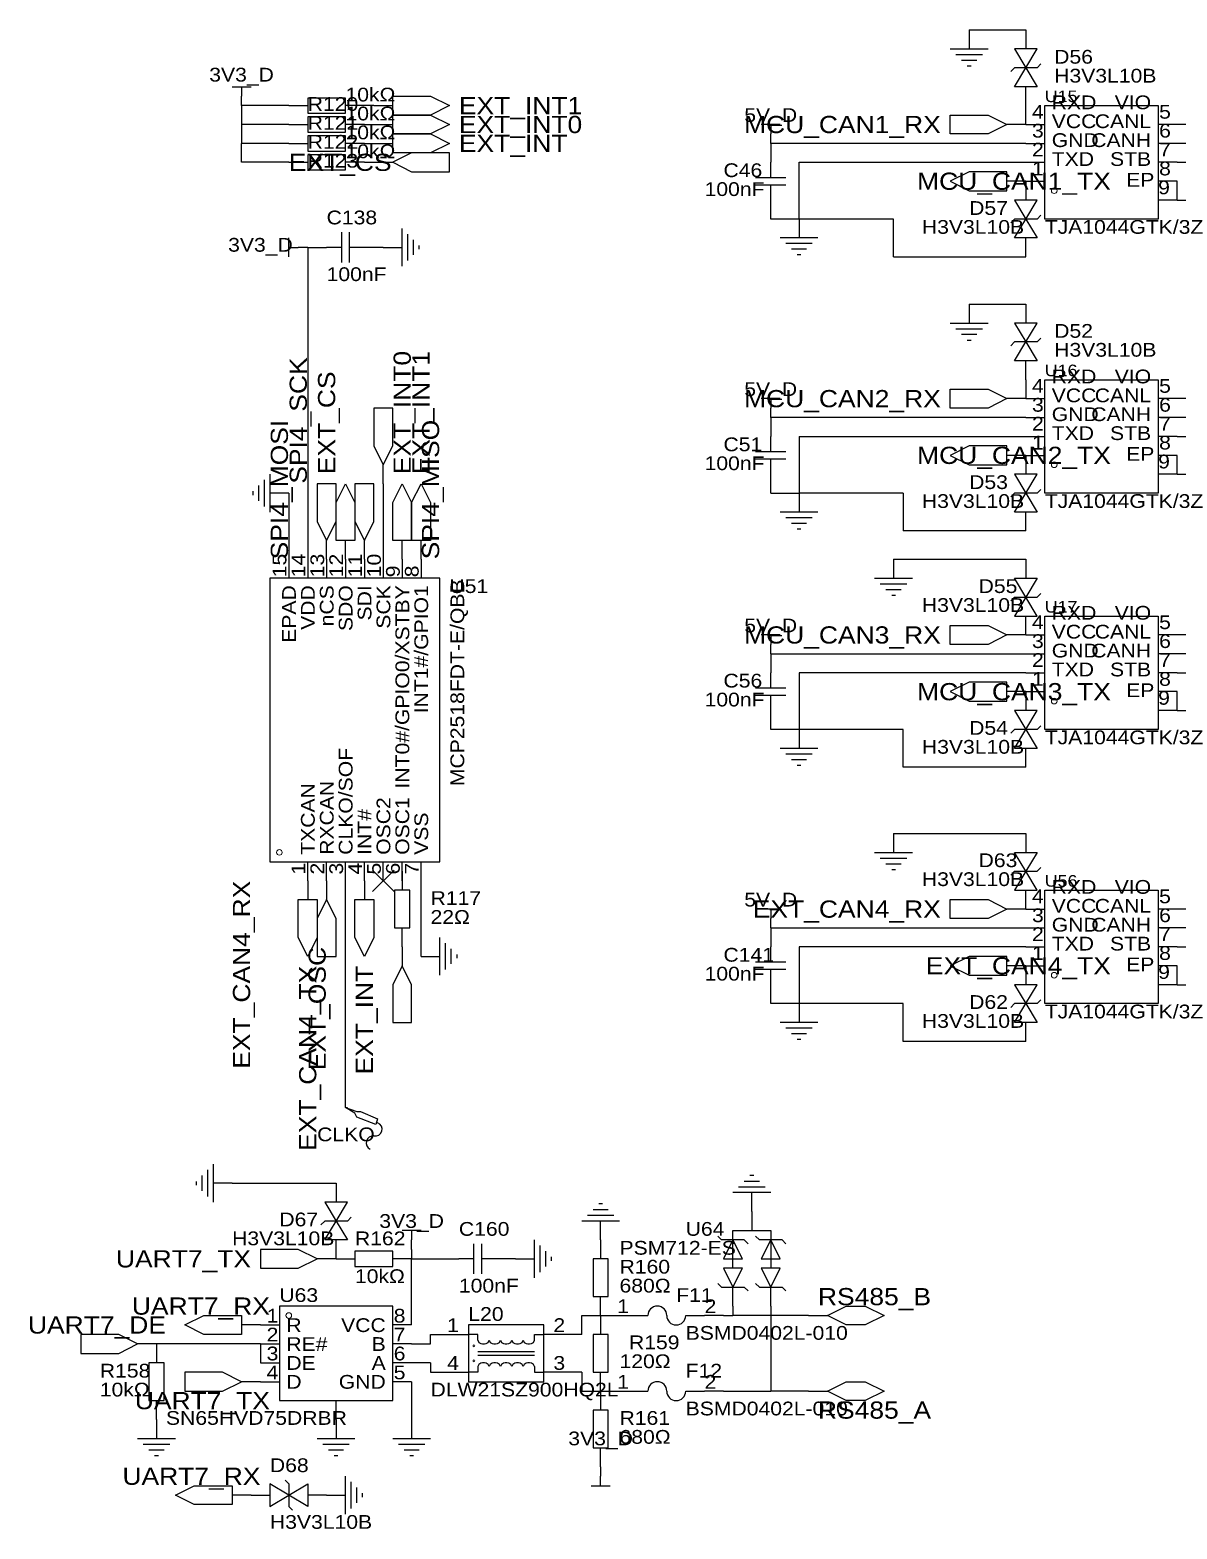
# Model space of a CAD drawing. Header units: millimetres. Extents: x 0 to 295, y 3 to 204.
# Drawn here: x -0.5 to 153.7, y 3.1 to 204.5 of the extents above; entities that cross this region are included whole.
import ezdxf
from ezdxf.enums import TextEntityAlignment as Align

# ---------------------------------------------------------------- set-up
doc = ezdxf.new("R2010")
doc.units = ezdxf.units.MM
doc.header["$MEASUREMENT"] = 0
doc.styles.get("Standard").update_dxf_attribs({"font": 'arial.ttf'})

msp = doc.modelspace()

# ---------------------------------------------------------------- linework, layer by layer
at = {"color": 1, "true_color": 0x880000}
for points in [[(125.73, 204.47), (125.73, 201.93)], [(133.35, 204.47), (133.35, 201.93)], [(27.94, 194.31), (27.94, 195.58)], [(133.35, 194.31), (133.35, 196.85)], [(34.29, 194.31), (36.83, 194.31)], [(44.45, 194.31), (41.91, 194.31)], [(45.72, 194.31), (48.26, 194.31)], [(34.29, 191.77), (36.83, 191.77)], [(44.45, 191.77), (41.91, 191.77)], [(45.72, 191.77), (48.26, 191.77)], [(133.35, 191.77), (130.81, 191.77)], [(133.35, 191.77), (135.89, 191.77)], [(153.67, 191.77), (151.13, 191.77)], [(99.06, 189.23), (99.06, 190.5)], [(34.29, 189.23), (36.83, 189.23)], [(44.45, 189.23), (41.91, 189.23)], [(45.72, 189.23), (48.26, 189.23)], [(99.06, 189.23), (99.06, 186.69)], [(133.35, 189.23), (135.89, 189.23)], [(153.67, 189.23), (151.13, 189.23)], [(34.29, 186.69), (36.83, 186.69)], [(44.45, 186.69), (41.91, 186.69)], [(45.72, 186.69), (48.26, 186.69)], [(133.35, 186.69), (135.89, 186.69)], [(153.67, 186.69), (151.13, 186.69)], [(133.35, 184.15), (130.81, 184.15)], [(133.35, 184.15), (135.89, 184.15)], [(133.35, 184.15), (133.35, 181.61)], [(153.67, 184.15), (151.13, 184.15)], [(99.06, 179.07), (99.06, 181.61)], [(153.67, 181.61), (151.13, 181.61)], [(102.87, 179.07), (102.87, 176.53)], [(36.83, 175.26), (35.56, 175.26)], [(36.83, 175.26), (39.37, 175.26)], [(46.99, 175.26), (44.45, 175.26)], [(46.99, 175.26), (49.53, 175.26)], [(133.35, 173.99), (133.35, 176.53)], [(125.73, 167.64), (125.73, 165.1)], [(133.35, 167.64), (133.35, 165.1)], [(133.35, 157.48), (133.35, 160.02)], [(99.06, 152.4), (99.06, 153.67)], [(133.35, 154.94), (130.81, 154.94)], [(133.35, 154.94), (135.89, 154.94)], [(153.67, 154.94), (151.13, 154.94)], [(99.06, 152.4), (99.06, 149.86)], [(133.35, 152.4), (135.89, 152.4)], [(153.67, 152.4), (151.13, 152.4)], [(133.35, 149.86), (135.89, 149.86)], [(153.67, 149.86), (151.13, 149.86)], [(133.35, 147.32), (130.81, 147.32)], [(133.35, 147.32), (135.89, 147.32)], [(133.35, 147.32), (133.35, 144.78)], [(153.67, 147.32), (151.13, 147.32)], [(46.99, 143.51), (46.99, 146.05)], [(99.06, 142.24), (99.06, 144.78)], [(153.67, 144.78), (151.13, 144.78)], [(34.29, 142.24), (31.75, 142.24)], [(102.87, 142.24), (102.87, 139.7)], [(133.35, 137.16), (133.35, 139.7)], [(39.37, 133.35), (39.37, 135.89)], [(41.91, 133.35), (41.91, 135.89)], [(44.45, 133.35), (44.45, 135.89)], [(49.53, 133.35), (49.53, 135.89)], [(52.07, 133.35), (52.07, 135.89)], [(34.29, 133.35), (34.29, 130.81)], [(36.83, 133.35), (36.83, 130.81)], [(39.37, 133.35), (39.37, 130.81)], [(41.91, 133.35), (41.91, 130.81)], [(44.45, 133.35), (44.45, 130.81)], [(46.99, 133.35), (46.99, 130.81)], [(49.53, 133.35), (49.53, 130.81)], [(52.07, 133.35), (52.07, 130.81)], [(115.57, 133.35), (115.57, 130.81)], [(133.35, 133.35), (133.35, 130.81)], [(133.35, 123.19), (133.35, 125.73)], [(133.35, 123.19), (130.81, 123.19)], [(133.35, 123.19), (135.89, 123.19)], [(153.67, 123.19), (151.13, 123.19)], [(99.06, 120.65), (99.06, 121.92)], [(99.06, 120.65), (99.06, 118.11)], [(133.35, 120.65), (135.89, 120.65)], [(153.67, 120.65), (151.13, 120.65)], [(133.35, 118.11), (135.89, 118.11)], [(153.67, 118.11), (151.13, 118.11)], [(133.35, 115.57), (130.81, 115.57)], [(133.35, 115.57), (135.89, 115.57)], [(133.35, 115.57), (133.35, 113.03)], [(153.67, 115.57), (151.13, 115.57)], [(99.06, 110.49), (99.06, 113.03)], [(153.67, 113.03), (151.13, 113.03)], [(102.87, 110.49), (102.87, 107.95)], [(133.35, 105.41), (133.35, 107.95)], [(115.57, 96.52), (115.57, 93.98)], [(133.35, 96.52), (133.35, 93.98)], [(36.83, 90.17), (36.83, 92.71)], [(39.37, 90.17), (39.37, 92.71)], [(41.91, 90.17), (41.91, 92.71)], [(44.45, 90.17), (44.45, 92.71)], [(46.99, 90.17), (46.99, 92.71)], [(49.53, 90.17), (49.53, 92.71)], [(52.07, 90.17), (52.07, 92.71)], [(49.53, 91.44), (49.53, 88.9)], [(36.83, 90.17), (36.83, 87.63)], [(39.37, 90.17), (39.37, 87.63)], [(44.45, 90.17), (44.45, 87.63)], [(133.35, 86.36), (133.35, 88.9)], [(99.06, 83.82), (99.06, 85.09)], [(133.35, 86.36), (130.81, 86.36)], [(133.35, 86.36), (135.89, 86.36)], [(153.67, 86.36), (151.13, 86.36)], [(49.53, 81.28), (49.53, 83.82)], [(99.06, 83.82), (99.06, 81.28)], [(133.35, 83.82), (135.89, 83.82)], [(153.67, 83.82), (151.13, 83.82)], [(49.53, 81.28), (49.53, 78.74)], [(133.35, 81.28), (135.89, 81.28)], [(153.67, 81.28), (151.13, 81.28)], [(52.07, 80.01), (54.61, 80.01)], [(133.35, 78.74), (130.81, 78.74)], [(133.35, 78.74), (133.35, 76.2)], [(133.35, 78.74), (135.89, 78.74)], [(153.67, 78.74), (151.13, 78.74)], [(99.06, 73.66), (99.06, 76.2)], [(153.67, 76.2), (151.13, 76.2)], [(102.87, 73.66), (102.87, 71.12)], [(133.35, 68.58), (133.35, 71.12)], [(41.91, 59.69), (42.16, 59.69)], [(26.67, 49.53), (24.13, 49.53)], [(40.64, 49.53), (40.64, 46.99)], [(96.52, 45.72), (96.52, 48.26)], [(76.2, 41.91), (76.2, 44.45)], [(96.52, 45.72), (96.52, 43.18)], [(40.64, 39.37), (40.64, 41.91)], [(50.8, 40.64), (50.8, 41.91)], [(76.2, 41.91), (76.2, 39.37)], [(40.64, 39.37), (38.1, 39.37)], [(40.64, 39.37), (43.18, 39.37)], [(50.8, 39.37), (48.26, 39.37)], [(54.61, 39.37), (57.15, 39.37)], [(64.77, 39.37), (62.23, 39.37)], [(64.77, 39.37), (67.31, 39.37)], [(76.2, 31.75), (76.2, 34.29)], [(93.98, 33.02), (93.98, 35.56)], [(99.06, 33.02), (99.06, 35.56)], [(30.48, 30.48), (27.94, 30.48)], [(30.48, 30.48), (33.02, 30.48)], [(50.8, 30.48), (48.26, 30.48)], [(76.2, 31.75), (76.2, 29.21)], [(77.47, 31.75), (80.01, 31.75)], [(92.71, 31.75), (90.17, 31.75)], [(104.14, 31.75), (106.68, 31.75)], [(53.34, 29.21), (58.42, 29.21)], [(73.66, 29.21), (68.58, 29.21)], [(16.51, 27.94), (13.97, 27.94)], [(16.51, 27.94), (16.51, 25.4)], [(30.48, 27.94), (33.02, 27.94)], [(50.8, 27.94), (48.26, 27.94)], [(30.48, 25.4), (33.02, 25.4)], [(50.8, 25.4), (48.26, 25.4)], [(30.48, 22.86), (27.94, 22.86)], [(30.48, 22.86), (33.02, 22.86)], [(50.8, 22.86), (48.26, 22.86)], [(53.34, 24.13), (58.42, 24.13)], [(73.66, 24.13), (68.58, 24.13)], [(76.2, 21.59), (76.2, 24.13)], [(16.51, 17.78), (16.51, 20.32)], [(40.64, 17.78), (40.64, 20.32)], [(76.2, 21.59), (76.2, 19.05)], [(77.47, 21.59), (80.01, 21.59)], [(92.71, 21.59), (90.17, 21.59)], [(104.14, 21.59), (106.68, 21.59)], [(16.51, 17.78), (16.51, 15.24)], [(40.64, 17.78), (40.64, 15.24)], [(50.8, 17.78), (50.8, 15.24)], [(76.2, 11.43), (76.2, 13.97)], [(76.2, 11.43), (76.2, 10.16)], [(29.21, 7.62), (26.67, 7.62)], [(29.21, 7.62), (31.75, 7.62)], [(39.37, 7.62), (36.83, 7.62)], [(39.37, 7.62), (41.91, 7.62)]]:
    msp.add_lwpolyline(points, dxfattribs=at)
at = {"color": 1, "true_color": 0x008800}
for points in [[(125.73, 204.47), (133.35, 204.47)], [(34.29, 194.31), (27.94, 194.31)], [(27.94, 194.31), (27.94, 191.77)], [(45.72, 194.31), (44.45, 194.31)], [(133.35, 191.77), (133.35, 194.31)], [(34.29, 191.77), (27.94, 191.77)], [(27.94, 191.77), (27.94, 189.23)], [(44.45, 191.77), (45.72, 191.77)], [(284.48, 191.77), (153.67, 191.77)], [(34.29, 189.23), (27.94, 189.23)], [(27.94, 186.69), (27.94, 189.23)], [(44.45, 189.23), (45.72, 189.23)], [(133.35, 189.23), (99.06, 189.23)], [(168.91, 189.23), (153.67, 189.23)], [(34.29, 186.69), (27.94, 186.69)], [(44.45, 186.69), (45.72, 186.69)], [(102.87, 179.07), (102.87, 186.69)], [(102.87, 186.69), (133.35, 186.69)], [(153.67, 186.69), (165.1, 186.69)], [(153.67, 181.61), (153.67, 184.15)], [(153.67, 181.61), (160.02, 181.61)], [(102.87, 179.07), (99.06, 179.07)], [(115.57, 179.07), (102.87, 179.07)], [(115.57, 173.99), (115.57, 179.07)], [(36.83, 175.26), (36.83, 133.35)], [(115.57, 173.99), (133.35, 173.99)], [(125.73, 167.64), (133.35, 167.64)], [(133.35, 157.48), (133.35, 154.94)], [(284.48, 154.94), (153.67, 154.94)], [(133.35, 152.4), (99.06, 152.4)], [(167.64, 152.4), (153.67, 152.4)], [(102.87, 149.86), (102.87, 142.24)], [(102.87, 149.86), (133.35, 149.86)], [(153.67, 149.86), (165.1, 149.86)], [(153.67, 144.78), (153.67, 147.32)], [(46.99, 143.51), (46.99, 133.35)], [(153.67, 144.78), (160.02, 144.78)], [(34.29, 142.24), (34.29, 133.35)], [(99.06, 142.24), (102.87, 142.24)], [(116.84, 142.24), (102.87, 142.24)], [(116.84, 142.24), (116.84, 137.16)], [(133.35, 137.16), (116.84, 137.16)], [(115.57, 133.35), (133.35, 133.35)], [(284.48, 123.19), (153.67, 123.19)], [(99.06, 120.65), (133.35, 120.65)], [(167.64, 120.65), (153.67, 120.65)], [(102.87, 118.11), (102.87, 110.49)], [(133.35, 118.11), (102.87, 118.11)], [(153.67, 118.11), (165.1, 118.11)], [(153.67, 113.03), (153.67, 115.57)], [(153.67, 113.03), (160.02, 113.03)], [(102.87, 110.49), (99.06, 110.49)], [(116.84, 110.49), (102.87, 110.49)], [(116.84, 105.41), (116.84, 110.49)], [(133.35, 105.41), (116.84, 105.41)], [(115.57, 96.52), (133.35, 96.52)], [(49.53, 91.44), (49.53, 90.17)], [(41.91, 59.69), (41.91, 90.17)], [(52.07, 80.01), (52.07, 90.17)], [(284.48, 86.36), (153.67, 86.36)], [(99.06, 83.82), (133.35, 83.82)], [(167.64, 83.82), (153.67, 83.82)], [(102.87, 81.28), (102.87, 73.66)], [(133.35, 81.28), (102.87, 81.28)], [(153.67, 81.28), (165.1, 81.28)], [(153.67, 76.2), (153.67, 78.74)], [(153.67, 76.2), (160.02, 76.2)], [(102.87, 73.66), (99.06, 73.66)], [(116.84, 73.66), (102.87, 73.66)], [(116.84, 68.58), (116.84, 73.66)], [(133.35, 68.58), (116.84, 68.58)], [(26.67, 49.53), (40.64, 49.53)], [(50.8, 40.64), (50.8, 39.37)], [(50.8, 39.37), (54.61, 39.37)], [(50.8, 30.48), (50.8, 39.37)], [(93.98, 33.02), (93.98, 31.75)], [(99.06, 33.02), (99.06, 21.59)], [(73.66, 31.75), (76.2, 31.75)], [(73.66, 29.21), (73.66, 31.75)], [(76.2, 31.75), (77.47, 31.75)], [(92.71, 31.75), (93.98, 31.75)], [(104.14, 31.75), (93.98, 31.75)], [(53.34, 27.94), (53.34, 29.21)], [(30.48, 27.94), (16.51, 27.94)], [(30.48, 27.94), (30.48, 25.4)], [(50.8, 27.94), (53.34, 27.94)], [(53.34, 25.4), (50.8, 25.4)], [(53.34, 25.4), (53.34, 24.13)], [(50.8, 22.86), (50.8, 17.78)], [(73.66, 24.13), (73.66, 21.59)], [(73.66, 21.59), (76.2, 21.59)], [(76.2, 21.59), (77.47, 21.59)], [(92.71, 21.59), (99.06, 21.59)], [(104.14, 21.59), (99.06, 21.59)]]:
    msp.add_lwpolyline(points, dxfattribs=at)
at = {"color": 1, "true_color": 0xa00000}
for points in [[(123.19, 201.93), (128.27, 201.93)], [(123.95, 201.17), (127.51, 201.17)], [(124.71, 200.41), (126.75, 200.41)], [(125.48, 199.64), (125.98, 199.64)], [(134.87, 199.39), (131.83, 199.39)], [(26.67, 196.85), (29.21, 196.85)], [(27.94, 196.85), (27.94, 195.58)], [(100.33, 191.77), (97.79, 191.77)], [(99.06, 191.77), (99.06, 190.5)], [(99.06, 184.66), (99.06, 186.69)], [(97.03, 184.66), (101.09, 184.66)], [(101.09, 183.64), (97.03, 183.64)], [(99.06, 181.61), (99.06, 183.64)], [(41.4, 173.23), (41.4, 177.29)], [(42.42, 177.29), (42.42, 173.23)], [(49.53, 172.72), (49.53, 177.8)], [(134.87, 179.07), (131.83, 179.07)], [(34.29, 173.99), (34.29, 176.53)], [(34.29, 175.26), (35.56, 175.26)], [(41.4, 175.26), (39.37, 175.26)], [(44.45, 175.26), (42.42, 175.26)], [(50.29, 173.48), (50.29, 177.04)], [(51.05, 174.24), (51.05, 176.28)], [(51.82, 175.01), (51.82, 175.51)], [(105.41, 176.53), (100.33, 176.53)], [(104.65, 175.77), (101.09, 175.77)], [(103.89, 175.01), (101.85, 175.01)], [(103.12, 174.24), (102.62, 174.24)], [(123.19, 165.1), (128.27, 165.1)], [(123.95, 164.34), (127.51, 164.34)], [(124.71, 163.58), (126.75, 163.58)], [(125.48, 162.81), (125.98, 162.81)], [(134.87, 162.56), (131.83, 162.56)], [(100.33, 154.94), (97.79, 154.94)], [(99.06, 154.94), (99.06, 153.67)], [(99.06, 147.83), (99.06, 149.86)], [(97.03, 147.83), (101.09, 147.83)], [(101.09, 146.81), (97.03, 146.81)], [(99.06, 144.78), (99.06, 146.81)], [(30.23, 143.26), (30.23, 141.22)], [(30.99, 144.02), (30.99, 140.46)], [(31.75, 144.78), (31.75, 139.7)], [(29.46, 142.49), (29.46, 141.99)], [(134.87, 142.24), (131.83, 142.24)], [(105.41, 139.7), (100.33, 139.7)], [(104.65, 138.94), (101.09, 138.94)], [(103.89, 138.18), (101.85, 138.18)], [(103.12, 137.41), (102.62, 137.41)], [(113.03, 130.81), (118.11, 130.81)], [(113.79, 130.05), (117.35, 130.05)], [(114.55, 129.29), (116.59, 129.29)], [(115.32, 128.52), (115.82, 128.52)], [(131.83, 128.27), (134.87, 128.27)], [(100.33, 123.19), (97.79, 123.19)], [(99.06, 123.19), (99.06, 121.92)], [(99.06, 116.08), (99.06, 118.11)], [(97.03, 116.08), (101.09, 116.08)], [(101.09, 115.06), (97.03, 115.06)], [(99.06, 113.03), (99.06, 115.06)], [(134.87, 110.49), (131.83, 110.49)], [(105.41, 107.95), (100.33, 107.95)], [(104.65, 107.19), (101.09, 107.19)], [(103.89, 106.43), (101.85, 106.43)], [(103.12, 105.66), (102.62, 105.66)], [(113.03, 93.98), (118.11, 93.98)], [(113.79, 93.22), (117.35, 93.22)], [(114.55, 92.46), (116.59, 92.46)], [(115.32, 91.69), (115.82, 91.69)], [(131.83, 91.44), (134.87, 91.44)], [(100.33, 86.36), (97.79, 86.36)], [(99.06, 86.36), (99.06, 85.09)], [(54.61, 77.47), (54.61, 82.55)], [(55.37, 78.23), (55.37, 81.79)], [(56.13, 78.99), (56.13, 81.03)], [(99.06, 79.25), (99.06, 81.28)], [(56.9, 79.76), (56.9, 80.26)], [(97.03, 79.25), (101.09, 79.25)], [(101.09, 78.23), (97.03, 78.23)], [(99.06, 76.2), (99.06, 78.23)], [(134.87, 73.66), (131.83, 73.66)], [(105.41, 71.12), (100.33, 71.12)], [(104.65, 70.36), (101.09, 70.36)], [(103.89, 69.6), (101.85, 69.6)], [(103.12, 68.83), (102.62, 68.83)], [(22.61, 50.55), (22.61, 48.51)], [(23.37, 51.31), (23.37, 47.75)], [(24.13, 52.07), (24.13, 46.99)], [(96.77, 50.55), (96.27, 50.55)], [(21.84, 49.78), (21.84, 49.28)], [(98.3, 49.02), (94.74, 49.02)], [(97.54, 49.78), (95.5, 49.78)], [(76.45, 46.74), (75.95, 46.74)], [(99.06, 48.26), (93.98, 48.26)], [(42.16, 44.45), (39.12, 44.45)], [(78.74, 44.45), (73.66, 44.45)], [(77.98, 45.21), (74.42, 45.21)], [(77.22, 45.97), (75.18, 45.97)], [(52.07, 43.18), (49.53, 43.18)], [(50.8, 43.18), (50.8, 41.91)], [(96.01, 41.4), (95.5, 41.91), (92.46, 41.91), (91.95, 42.42)], [(93.98, 38.1), (93.98, 43.18), (99.06, 43.18), (99.06, 38.1)], [(101.09, 41.4), (100.58, 41.91), (97.54, 41.91), (97.03, 42.42)], [(59.18, 37.34), (59.18, 41.4)], [(60.2, 41.4), (60.2, 37.34)], [(67.31, 36.83), (67.31, 41.91)], [(68.07, 37.59), (68.07, 41.15)], [(68.83, 38.35), (68.83, 40.39)], [(59.18, 39.37), (57.15, 39.37)], [(62.23, 39.37), (60.2, 39.37)], [(69.6, 39.12), (69.6, 39.62)], [(91.95, 36.07), (92.46, 35.56), (95.5, 35.56), (96.01, 35.05)], [(97.03, 36.07), (97.54, 35.56), (100.58, 35.56), (101.09, 35.05)], [(80.01, 31.75), (82.55, 31.75)], [(87.63, 31.75), (90.17, 31.75)], [(59.69, 28.45), (59.69, 29.21), (58.42, 29.21)], [(59.69, 28.45), (59.83, 28.15), (60.09, 28), (60.34, 27.95), (60.57, 27.95), (60.81, 28), (61.07, 28.15), (61.21, 28.45)], [(61.21, 28.45), (61.36, 28.15), (61.62, 28), (61.86, 27.95), (62.09, 27.95), (62.33, 28), (62.59, 28.15), (62.74, 28.45)], [(62.74, 28.45), (62.88, 28.15), (63.14, 28), (63.39, 27.95), (63.61, 27.95), (63.86, 28), (64.12, 28.15), (64.26, 28.45)], [(64.26, 28.45), (64.41, 28.15), (64.67, 28), (64.91, 27.95), (65.14, 27.95), (65.38, 28), (65.64, 28.15), (65.79, 28.45)], [(65.79, 28.45), (65.93, 28.15), (66.19, 28), (66.43, 27.95), (66.66, 27.95), (66.91, 28), (67.17, 28.15), (67.31, 28.45)], [(67.31, 28.45), (67.31, 29.21), (68.58, 29.21)], [(59.69, 26.92), (67.31, 26.92)], [(59.69, 26.42), (67.31, 26.42)], [(59.69, 24.89), (59.69, 24.13), (58.42, 24.13)], [(61.21, 24.89), (61.07, 25.19), (60.81, 25.34), (60.57, 25.39), (60.34, 25.39), (60.09, 25.34), (59.83, 25.19), (59.69, 24.89)], [(62.74, 24.89), (62.59, 25.19), (62.33, 25.34), (62.09, 25.39), (61.86, 25.39), (61.62, 25.34), (61.36, 25.19), (61.21, 24.89)], [(64.26, 24.89), (64.12, 25.19), (63.86, 25.34), (63.61, 25.39), (63.39, 25.39), (63.14, 25.34), (62.88, 25.19), (62.74, 24.89)], [(65.79, 24.89), (65.64, 25.19), (65.38, 25.34), (65.14, 25.39), (64.91, 25.39), (64.67, 25.34), (64.41, 25.19), (64.26, 24.89)], [(67.31, 24.89), (67.17, 25.19), (66.91, 25.34), (66.66, 25.39), (66.43, 25.39), (66.19, 25.34), (65.93, 25.19), (65.79, 24.89)], [(67.31, 24.89), (67.31, 24.13), (68.58, 24.13)], [(80.01, 21.59), (82.55, 21.59)], [(87.63, 21.59), (90.17, 21.59)], [(13.97, 15.24), (19.05, 15.24)], [(14.73, 14.48), (18.29, 14.48)], [(38.1, 15.24), (43.18, 15.24)], [(38.86, 14.48), (42.42, 14.48)], [(48.26, 15.24), (53.34, 15.24)], [(49.02, 14.48), (52.58, 14.48)], [(15.49, 13.72), (17.53, 13.72)], [(16.26, 12.95), (16.76, 12.95)], [(39.62, 13.72), (41.66, 13.72)], [(40.39, 12.95), (40.89, 12.95)], [(49.78, 13.72), (51.82, 13.72)], [(50.55, 12.95), (51.05, 12.95)], [(41.91, 5.08), (41.91, 10.16)], [(76.2, 8.89), (76.2, 10.16)], [(34.29, 9.14), (34.29, 6.1)], [(42.67, 5.84), (42.67, 9.4)], [(43.43, 6.6), (43.43, 8.64)], [(74.93, 8.89), (77.47, 8.89)], [(44.2, 7.37), (44.2, 7.87)]]:
    msp.add_lwpolyline(points, dxfattribs=at)
for points in [[(131.83, 201.93), (133.35, 199.39), (134.87, 201.93)], [(131.83, 199.39), (131.32, 198.88)], [(131.83, 196.85), (133.35, 199.39), (134.87, 196.85)], [(134.87, 199.39), (135.38, 199.9)], [(48.26, 195.58), (53.34, 195.58), (55.88, 194.31), (53.34, 193.04), (48.26, 193.04)], [(41.91, 193.29), (41.91, 195.33), (36.83, 195.33), (36.83, 193.29)], [(135.89, 194.31), (151.13, 194.31), (151.13, 179.07), (135.89, 179.07)], [(41.91, 190.75), (41.91, 192.79), (36.83, 192.79), (36.83, 190.75)], [(48.26, 193.04), (53.34, 193.04), (55.88, 191.77), (53.34, 190.5), (48.26, 190.5)], [(130.81, 191.77), (128.27, 190.5), (123.19, 190.5), (123.19, 193.04), (128.27, 193.04)], [(41.91, 188.21), (41.91, 190.25), (36.83, 190.25), (36.83, 188.21)], [(48.26, 190.5), (53.34, 190.5), (55.88, 189.23), (53.34, 187.96), (48.26, 187.96)], [(41.91, 185.67), (41.91, 187.71), (36.83, 187.71), (36.83, 185.67)], [(48.26, 186.69), (50.8, 185.42), (55.88, 185.42), (55.88, 187.96), (50.8, 187.96)], [(130.81, 185.42), (125.73, 185.42), (123.19, 184.15), (125.73, 182.88), (130.81, 182.88)], [(131.83, 181.61), (133.35, 179.07), (134.87, 181.61)], [(134.87, 179.07), (135.38, 179.58)], [(131.83, 179.07), (131.32, 178.56)], [(131.83, 176.53), (133.35, 179.07), (134.87, 176.53)], [(131.83, 165.1), (133.35, 162.56), (134.87, 165.1)], [(131.83, 162.56), (131.32, 162.05)], [(131.83, 160.02), (133.35, 162.56), (134.87, 160.02)], [(134.87, 162.56), (135.38, 163.07)], [(135.89, 157.48), (151.13, 157.48), (151.13, 142.24), (135.89, 142.24)], [(130.81, 154.94), (128.27, 153.67), (123.19, 153.67), (123.19, 156.21), (128.27, 156.21)], [(46.99, 146.05), (48.26, 148.59), (48.26, 153.67), (45.72, 153.67), (45.72, 148.59)], [(130.81, 148.59), (125.73, 148.59), (123.19, 147.32), (125.73, 146.05), (130.81, 146.05)], [(39.37, 135.89), (40.64, 138.43), (40.64, 143.51), (38.1, 143.51), (38.1, 138.43)], [(40.64, 135.89), (40.64, 140.97), (41.91, 143.51), (43.18, 140.97), (43.18, 135.89)], [(44.45, 135.89), (45.72, 138.43), (45.72, 143.51), (43.18, 143.51), (43.18, 138.43)], [(48.26, 135.89), (48.26, 140.97), (49.53, 143.51), (50.8, 140.97), (50.8, 135.89)], [(50.8, 135.89), (50.8, 140.97), (52.07, 143.51), (53.34, 140.97), (53.34, 135.89)], [(131.83, 144.78), (133.35, 142.24), (134.87, 144.78)], [(131.83, 142.24), (131.32, 141.73)], [(131.83, 139.7), (133.35, 142.24), (134.87, 139.7)], [(134.87, 142.24), (135.38, 142.75)], [(31.75, 92.71), (54.61, 92.71), (54.61, 130.81), (31.75, 130.81)], [(134.87, 130.81), (133.35, 128.27), (131.83, 130.81)], [(131.83, 128.27), (131.32, 127.76)], [(134.87, 125.73), (133.35, 128.27), (131.83, 125.73)], [(134.87, 128.27), (135.38, 128.78)], [(135.89, 125.73), (151.13, 125.73), (151.13, 110.49), (135.89, 110.49)], [(130.81, 123.19), (128.27, 121.92), (123.19, 121.92), (123.19, 124.46), (128.27, 124.46)], [(130.81, 116.84), (125.73, 116.84), (123.19, 115.57), (125.73, 114.3), (130.81, 114.3)], [(131.83, 113.03), (133.35, 110.49), (134.87, 113.03)], [(134.87, 110.49), (135.38, 111)], [(131.83, 110.49), (131.32, 109.98)], [(131.83, 107.95), (133.35, 110.49), (134.87, 107.95)], [(134.87, 93.98), (133.35, 91.44), (131.83, 93.98)], [(131.83, 91.44), (131.32, 90.93)], [(134.87, 88.9), (133.35, 91.44), (131.83, 88.9)], [(134.87, 91.44), (135.38, 91.95)], [(48.51, 83.82), (50.55, 83.82), (50.55, 88.9), (48.51, 88.9)], [(135.89, 88.9), (151.13, 88.9), (151.13, 73.66), (135.89, 73.66)], [(38.1, 87.63), (38.1, 82.55), (36.83, 80.01), (35.56, 82.55), (35.56, 87.63)], [(39.37, 87.63), (38.1, 85.09), (38.1, 80.01), (40.64, 80.01), (40.64, 85.09)], [(45.72, 87.63), (45.72, 82.55), (44.45, 80.01), (43.18, 82.55), (43.18, 87.63)], [(130.81, 86.36), (128.27, 85.09), (123.19, 85.09), (123.19, 87.63), (128.27, 87.63)], [(49.53, 78.74), (48.26, 76.2), (48.26, 71.12), (50.8, 71.12), (50.8, 76.2)], [(130.81, 80.01), (125.73, 80.01), (123.19, 78.74), (125.73, 77.47), (130.81, 77.47)], [(131.83, 76.2), (133.35, 73.66), (134.87, 76.2)], [(131.83, 73.66), (131.32, 73.15)], [(131.83, 71.12), (133.35, 73.66), (134.87, 71.12)], [(134.87, 73.66), (135.38, 74.17)], [(41.91, 59.69), (43.43, 59.18), (43.94, 59.18), (46.23, 58.17), (45.97, 57.4), (43.43, 58.42), (43.18, 58.93)], [(39.12, 46.99), (40.64, 44.45), (42.16, 46.99)], [(39.12, 44.45), (38.61, 43.94)], [(39.12, 41.91), (40.64, 44.45), (42.16, 41.91)], [(42.16, 44.45), (42.67, 44.96)], [(38.1, 39.37), (35.56, 40.64), (30.48, 40.64), (30.48, 38.1), (35.56, 38.1)], [(43.18, 40.39), (43.18, 38.35), (48.26, 38.35), (48.26, 40.39)], [(95.25, 39.37), (93.98, 41.91), (92.71, 39.37)], [(100.33, 39.37), (99.06, 41.91), (97.79, 39.37)], [(75.18, 34.29), (77.22, 34.29), (77.22, 39.37), (75.18, 39.37)], [(92.71, 38.1), (93.98, 35.56), (95.25, 38.1)], [(97.79, 38.1), (99.06, 35.56), (100.33, 38.1)], [(33.02, 33.02), (33.02, 20.32), (48.26, 20.32), (48.26, 33.02)], [(106.68, 31.75), (109.22, 33.02), (111.76, 33.02), (114.3, 31.75), (111.76, 30.48), (109.22, 30.48)], [(27.94, 29.21), (22.86, 29.21), (20.32, 30.48), (22.86, 31.75), (27.94, 31.75)], [(58.42, 30.48), (58.42, 22.86), (68.58, 22.86), (68.58, 30.48)], [(13.97, 27.94), (11.43, 29.21), (6.35, 29.21), (6.35, 26.67), (11.43, 26.67)], [(75.18, 24.13), (77.22, 24.13), (77.22, 29.21), (75.18, 29.21)], [(17.53, 25.4), (15.49, 25.4), (15.49, 20.32), (17.53, 20.32)], [(27.94, 22.86), (25.4, 24.13), (20.32, 24.13), (20.32, 21.59), (25.4, 21.59)], [(106.68, 21.59), (109.22, 22.86), (111.76, 22.86), (114.3, 21.59), (111.76, 20.32), (109.22, 20.32)], [(75.18, 13.97), (77.22, 13.97), (77.22, 19.05), (75.18, 19.05)], [(26.67, 6.35), (21.59, 6.35), (19.05, 7.62), (21.59, 8.89), (26.67, 8.89)], [(31.75, 6.1), (34.29, 7.62), (31.75, 9.14)], [(34.29, 9.14), (33.78, 9.65)], [(36.83, 6.1), (34.29, 7.62), (36.83, 9.14)], [(34.29, 6.1), (34.8, 5.59)]]:
    msp.add_lwpolyline(points, close=True, dxfattribs=at)
at = {"color": 1, "true_color": 0x33cc33}
for points in [[(48.43, 91.61), (45.55, 88.73)], [(45.55, 91.61), (48.43, 88.73)]]:
    msp.add_lwpolyline(points, dxfattribs=at)
at = {"color": 1, "lineweight": 0, "true_color": 0xa00000}
for centre, radius in [((137.16, 182.88), 0.381), ((137.16, 146.05), 0.381), ((137.16, 114.3), 0.381), ((33.02, 93.98), 0.381), ((137.16, 77.47), 0.381), ((34.29, 31.75), 0.381), ((59.18, 27.69), 0.127), ((59.18, 25.65), 0.127)]:
    msp.add_circle(centre, radius, dxfattribs=at)
at = {"color": 1, "true_color": 0xa00000}
for centre, radius, start, end in [((45.9, 56.79), 0.928, 258.8182, 429.291), ((45.63, 54.94), 0.94, 84.3595, 243.7498), ((83.82, 31.75), 1.27, 0, 180), ((86.36, 31.75), 1.27, 180, 360), ((83.82, 21.59), 1.27, 0, 180), ((86.36, 21.59), 1.27, 180, 360)]:
    msp.add_arc(centre, radius, start, end, dxfattribs=at)

# ---------------------------------------------------------------- texts
at = {"color": 1, "true_color": 0x000080, "width": 1.1}
for s, height, p in [('D56', 1.849, (137.16, 199.39)), ('H3V3L10B', 1.849, (137.16, 196.85)), ('R120', 1.849, (36.83, 193.04)), ('10kΩ', 1.849, (41.91, 194.31)), ('U15', 1.56, (135.89, 194.31)), ('10kΩ', 1.849, (41.91, 191.77)), ('R121', 1.849, (36.83, 190.5)), ('10kΩ', 1.849, (41.91, 189.23)), ('R122', 1.849, (36.83, 187.96)), ('R123', 1.849, (36.83, 185.42)), ('10kΩ', 1.849, (41.91, 186.69)), ('C46', 1.849, (92.71, 184.15)), ('100nF', 1.849, (90.17, 181.61)), ('D57', 1.849, (125.73, 179.07)), ('C138', 1.849, (39.37, 177.8)), ('H3V3L10B', 1.849, (119.38, 176.53)), ('TJA1044GTK/3Z', 1.8491, (135.89, 176.53)), ('100nF', 1.849, (39.37, 170.18)), ('D52', 1.849, (137.16, 162.56)), ('H3V3L10B', 1.849, (137.16, 160.02)), ('U16', 1.56, (135.89, 157.48)), ('C51', 1.849, (92.71, 147.32)), ('100nF', 1.849, (90.17, 144.78)), ('D53', 1.849, (125.73, 142.24)), ('H3V3L10B', 1.849, (119.38, 139.7)), ('TJA1044GTK/3Z', 1.8491, (135.89, 139.7)), ('U51', 1.849, (55.88, 128.27)), ('D55', 1.849, (127, 128.27)), ('H3V3L10B', 1.849, (119.38, 125.73)), ('U17', 1.56, (135.89, 125.73)), ('C56', 1.849, (92.71, 115.57)), ('100nF', 1.849, (90.17, 113.03)), ('D54', 1.849, (125.73, 109.22)), ('H3V3L10B', 1.849, (119.38, 106.68)), ('TJA1044GTK/3Z', 1.8491, (135.89, 107.95)), ('D63', 1.849, (127, 91.44)), ('H3V3L10B', 1.849, (119.38, 88.9)), ('U56', 1.56, (135.89, 88.9)), ('R117', 1.849, (53.34, 86.36)), ('22Ω', 1.849, (53.34, 83.82)), ('C141', 1.849, (92.71, 78.74)), ('100nF', 1.849, (90.17, 76.2)), ('D62', 1.849, (125.73, 72.39)), ('TJA1044GTK/3Z', 1.8491, (135.89, 71.12)), ('H3V3L10B', 1.849, (119.38, 69.85)), ('CLKO', 1.849, (38.1, 54.61)), ('D67', 1.849, (33.02, 43.18)), ('C160', 1.849, (57.15, 41.91)), ('U64', 1.849, (87.63, 41.91)), ('H3V3L10B', 1.849, (26.67, 40.64)), ('R162', 1.849, (43.18, 40.64)), ('PSM712-ES', 1.849, (78.74, 39.37)), ('R160', 1.849, (78.74, 36.83)), ('10kΩ', 1.849, (43.18, 35.56)), ('100nF', 1.849, (57.15, 34.29)), ('680Ω', 1.849, (78.74, 34.29)), ('U63', 1.849, (33.02, 33.02)), ('F11', 1.849, (86.36, 33.02)), ('L20', 1.849, (58.42, 30.48)), ('BSMD0402L-010', 1.8491, (87.63, 27.94)), ('R159', 1.849, (80.01, 26.67)), ('120Ω', 1.849, (78.74, 24.13)), ('R158', 1.849, (8.89, 22.86)), ('F12', 1.849, (87.63, 22.86)), ('10kΩ', 1.849, (8.89, 20.32)), ('DLW21SZ900HQ2L', 1.8491, (53.34, 20.32)), ('BSMD0402L-010', 1.8491, (87.63, 17.78)), ('SN65HVD75DRBR', 1.8491, (17.78, 16.51)), ('R161', 1.849, (78.74, 16.51)), ('680Ω', 1.849, (78.74, 13.97)), ('D68', 1.849, (31.75, 10.16)), ('H3V3L10B', 1.849, (31.75, 2.54))]:
    msp.add_text(s, height=height, dxfattribs=at).set_placement(p, align=Align.BOTTOM_LEFT)
for p in [(27.94, 199.39), (27.94, 199.39), (30.48, 176.53), (30.48, 176.53)]:
    msp.add_text('3V3_D', height=1.849, dxfattribs=at).set_placement(p, align=Align.TOP_CENTER)
for s, p in [('EXT_INT1', (57.15, 194.31)), ('EXT_INT1', (57.15, 194.31)), ('EXT_INT0', (57.15, 191.77)), ('EXT_INT0', (57.15, 191.77)), ('EXT_INT', (57.15, 189.23)), ('EXT_INT', (57.15, 189.23)), ('EXT_CS', (34.29, 186.69)), ('EXT_CS', (34.29, 186.69)), ('RS485_B', (105.41, 34.29)), ('RS485_B', (105.41, 34.29)), ('RS485_A', (105.41, 19.05)), ('RS485_A', (105.41, 19.05))]:
    msp.add_text(s, height=2.311, dxfattribs=at).set_placement(p, align=Align.MIDDLE_LEFT)
at = {"color": 1, "true_color": 0x000000, "width": 1.1}
for s, height, p in [('RXD', 1.849, (136.83, 193.27)), ('5', 1.85, (151.26, 192)), ('VCC', 1.849, (136.83, 190.73)), ('6', 1.85, (151.26, 189.46)), ('GND', 1.849, (136.83, 188.19)), ('7', 1.85, (151.26, 186.92)), ('TXD', 1.849, (136.83, 185.65)), ('8', 1.85, (151.26, 184.38)), ('9', 1.85, (151.13, 181.84)), ('RXD', 1.849, (136.83, 156.44)), ('5', 1.85, (151.26, 155.17)), ('VCC', 1.849, (136.83, 153.9)), ('GND', 1.849, (136.83, 151.36)), ('6', 1.85, (151.26, 152.63)), ('TXD', 1.849, (136.83, 148.82)), ('7', 1.85, (151.26, 150.09)), ('8', 1.85, (151.26, 147.55)), ('9', 1.85, (151.13, 145.01)), ('RXD', 1.849, (136.83, 124.69)), ('5', 1.85, (151.26, 123.42)), ('VCC', 1.849, (136.83, 122.15)), ('6', 1.85, (151.26, 120.88)), ('GND', 1.849, (136.83, 119.61)), ('TXD', 1.849, (136.83, 117.07)), ('7', 1.85, (151.26, 118.34)), ('8', 1.85, (151.26, 115.8)), ('9', 1.85, (151.13, 113.26)), ('RXD', 1.849, (136.83, 87.86)), ('5', 1.85, (151.26, 86.59)), ('VCC', 1.849, (136.83, 85.32)), ('GND', 1.849, (136.83, 82.78)), ('6', 1.85, (151.26, 84.05)), ('TXD', 1.849, (136.83, 80.24)), ('7', 1.85, (151.26, 81.51)), ('8', 1.85, (151.26, 78.97)), ('9', 1.85, (151.13, 76.43)), ('8', 1.85, (48.39, 30.25)), ('2', 1.85, (90.17, 31.52)), ('R', 1.85, (33.96, 28.98)), ('2', 1.85, (69.85, 28.98)), ('RE#', 1.849, (33.96, 26.44)), ('7', 1.85, (48.39, 27.71)), ('DE', 1.849, (33.96, 23.9)), ('6', 1.85, (48.39, 25.17)), ('3', 1.85, (69.85, 23.9)), ('5', 1.85, (48.39, 22.63)), ('D', 1.85, (33.96, 21.36)), ('2', 1.85, (90.17, 21.36))]:
    msp.add_text(s, height=height, dxfattribs=at).set_placement(p, align=Align.BOTTOM_LEFT)
for s, height, p in [('VIO', 1.849, (150.19, 193.27)), ('4', 1.85, (135.76, 192)), ('3', 1.85, (135.76, 189.46)), ('CANL', 1.849, (150.19, 190.73)), ('2', 1.85, (135.76, 186.92)), ('CANH', 1.849, (150.19, 188.19)), ('STB', 1.849, (150.19, 185.65)), ('1', 1.85, (135.76, 184.38)), ('EP', 1.849, (150.62, 182.86)), ('4', 1.85, (135.76, 155.17)), ('VIO', 1.849, (150.19, 156.44)), ('CANL', 1.849, (150.19, 153.9)), ('3', 1.85, (135.76, 152.63)), ('CANH', 1.849, (150.19, 151.36)), ('2', 1.85, (135.76, 150.09)), ('STB', 1.849, (150.19, 148.82)), ('1', 1.85, (135.76, 147.55)), ('EP', 1.849, (150.62, 146.03)), ('VIO', 1.849, (150.19, 124.69)), ('4', 1.85, (135.76, 123.42)), ('3', 1.85, (135.76, 120.88)), ('CANL', 1.849, (150.19, 122.15)), ('CANH', 1.849, (150.19, 119.61)), ('2', 1.85, (135.76, 118.34)), ('STB', 1.849, (150.19, 117.07)), ('1', 1.85, (135.76, 115.8)), ('EP', 1.849, (150.62, 114.28)), ('4', 1.85, (135.76, 86.59)), ('VIO', 1.849, (150.19, 87.86)), ('CANL', 1.849, (150.19, 85.32)), ('3', 1.85, (135.76, 84.05)), ('CANH', 1.849, (150.19, 82.78)), ('2', 1.85, (135.76, 81.51)), ('STB', 1.849, (150.19, 80.24)), ('1', 1.85, (135.76, 78.97)), ('EP', 1.849, (150.62, 77.45)), ('1', 1.85, (32.89, 30.25)), ('1', 1.85, (80.01, 31.52)), ('VCC', 1.849, (47.32, 28.98)), ('1', 1.85, (57.15, 28.98)), ('2', 1.85, (32.89, 27.71)), ('B', 1.85, (47.32, 26.44)), ('3', 1.85, (32.89, 25.17)), ('A', 1.85, (47.32, 23.9)), ('4', 1.85, (57.15, 23.9)), ('4', 1.85, (32.89, 22.63)), ('GND', 1.849, (47.32, 21.36)), ('1', 1.85, (80.01, 21.36))]:
    msp.add_text(s, height=height, dxfattribs=at).set_placement(p, align=Align.BOTTOM_RIGHT)
at = {"color": 1, "true_color": 0x000080, "width": 1.1}
for s, p in [('5V_D', (99.06, 193.04)), ('5V_D', (99.06, 193.04)), ('5V_D', (99.06, 156.21)), ('5V_D', (99.06, 156.21)), ('5V_D', (99.06, 124.46)), ('5V_D', (99.06, 124.46)), ('5V_D', (99.06, 87.63)), ('5V_D', (99.06, 87.63)), ('3V3_D', (50.8, 44.45)), ('3V3_D', (50.8, 44.45)), ('3V3_D', (76.2, 15.24)), ('3V3_D', (76.2, 15.24))]:
    msp.add_text(s, height=1.849, dxfattribs=at).set_placement(p, align=Align.MIDDLE_CENTER)
for s, height, p in [('MCU_CAN1_RX', 2.3114, (121.92, 191.77)), ('MCU_CAN1_RX', 2.3114, (121.92, 191.77)), ('MCU_CAN1_TX', 2.3114, (144.78, 184.15)), ('MCU_CAN1_TX', 2.3114, (144.78, 184.15)), ('MCU_CAN2_RX', 2.3114, (121.92, 154.94)), ('MCU_CAN2_RX', 2.3114, (121.92, 154.94)), ('MCU_CAN2_TX', 2.3114, (144.78, 147.32)), ('MCU_CAN2_TX', 2.3114, (144.78, 147.32)), ('MCU_CAN3_RX', 2.3114, (121.92, 123.19)), ('MCU_CAN3_RX', 2.3114, (121.92, 123.19)), ('MCU_CAN3_TX', 2.3114, (144.78, 115.57)), ('MCU_CAN3_TX', 2.3114, (144.78, 115.57)), ('EXT_CAN4_RX', 2.3114, (121.92, 86.36)), ('EXT_CAN4_RX', 2.3114, (121.92, 86.36)), ('EXT_CAN4_TX', 2.3114, (144.78, 78.74)), ('EXT_CAN4_TX', 2.3114, (144.78, 78.74)), ('UART7_TX', 2.311, (29.21, 39.37)), ('UART7_TX', 2.311, (29.21, 39.37)), ('UART7_RX', 2.311, (31.75, 33.02)), ('UART7_RX', 2.311, (31.75, 33.02)), ('UART7_DE', 2.311, (17.78, 30.48)), ('UART7_DE', 2.311, (17.78, 30.48)), ('UART7_TX', 2.311, (31.75, 20.32)), ('UART7_TX', 2.311, (31.75, 20.32)), ('UART7_RX', 2.311, (30.48, 10.16)), ('UART7_RX', 2.311, (30.48, 10.16))]:
    msp.add_text(s, height=height, dxfattribs=at).set_placement(p, align=Align.MIDDLE_RIGHT)
for s, p in [('EXT_INT0', (49.53, 144.78)), ('EXT_INT0', (49.53, 144.78)), ('EXT_INT1', (52.07, 144.78)), ('EXT_INT1', (52.07, 144.78)), ('SPI4_SCK', (35.56, 143.51)), ('SPI4_SCK', (35.56, 143.51)), ('EXT_CS', (39.37, 144.78)), ('EXT_CS', (39.37, 144.78)), ('SPI4_MOSI', (33.02, 133.35)), ('SPI4_MOSI', (33.02, 133.35)), ('SPI4_MISO', (53.34, 133.35)), ('SPI4_MISO', (53.34, 133.35))]:
    msp.add_text(s, height=2.311, rotation=90, dxfattribs=at).set_placement(p, align=Align.MIDDLE_LEFT)
at = {"color": 1, "true_color": 0x000000, "width": 1.1}
for s, height, p in [('15', 1.849, (34.52, 130.94)), ('14', 1.849, (37.06, 130.94)), ('13', 1.849, (39.6, 130.94)), ('12', 1.849, (42.14, 130.94)), ('11', 1.849, (44.68, 130.94)), ('10', 1.849, (47.22, 130.94)), ('9', 1.85, (49.76, 130.94)), ('8', 1.85, (52.3, 130.94)), ('CLKO/SOF', 1.849, (43.41, 93.65)), ('TXCAN', 1.849, (38.33, 93.65)), ('RXCAN', 1.849, (40.87, 93.65)), ('OSC2', 1.849, (48.49, 93.65)), ('OSC1', 1.849, (51.03, 93.65)), ('INT#', 1.849, (45.95, 93.65)), ('VSS', 1.849, (53.57, 93.65))]:
    msp.add_text(s, height=height, rotation=90, dxfattribs=at).set_placement(p, align=Align.BOTTOM_LEFT)
for s, height, p in [('EPAD', 1.849, (35.79, 129.87)), ('VDD', 1.849, (38.33, 129.87)), ('nCS', 1.849, (40.87, 129.87)), ('SDO', 1.849, (43.41, 129.87)), ('SDI', 1.849, (45.95, 129.87)), ('SCK', 1.849, (48.49, 129.87)), ('INT0#/GPIO0/XSTBY', 1.8491, (51.03, 129.87)), ('INT1#/GPIO1', 1.8491, (53.57, 129.87)), ('1', 1.85, (37.06, 92.58)), ('2', 1.85, (39.6, 92.58)), ('3', 1.85, (42.14, 92.58)), ('4', 1.85, (44.68, 92.58)), ('5', 1.85, (47.22, 92.58)), ('6', 1.85, (49.76, 92.58)), ('7', 1.85, (52.3, 92.58))]:
    msp.add_text(s, height=height, rotation=90, dxfattribs=at).set_placement(p, align=Align.BOTTOM_RIGHT)
at = {"color": 1, "true_color": 0x000080, "width": 1.1}
msp.add_text('MCP2518FDT-E/QBB', height=1.8491, rotation=90, dxfattribs=at).set_placement((58.42, 102.87), align=Align.BOTTOM_LEFT)
for s, height, p in [('EXT_CAN4_RX', 2.3114, (27.94, 90.17)), ('EXT_CAN4_RX', 2.3114, (27.94, 90.17)), ('EXT_OSC', 2.311, (38.1, 81.28)), ('EXT_OSC', 2.311, (38.1, 81.28)), ('EXT_CAN4_TX', 2.3114, (36.83, 78.74)), ('EXT_CAN4_TX', 2.3114, (36.83, 78.74)), ('EXT_INT', 2.311, (44.45, 78.74)), ('EXT_INT', 2.311, (44.45, 78.74))]:
    msp.add_text(s, height=height, rotation=90, dxfattribs=at).set_placement(p, align=Align.MIDDLE_RIGHT)

doc.saveas('drawing.dxf')
